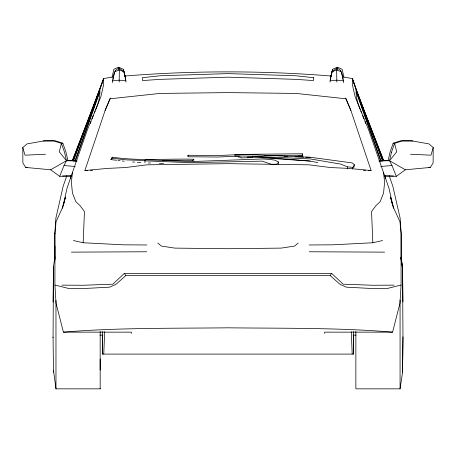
<?xml version="1.0" encoding="UTF-8"?>
<svg xmlns="http://www.w3.org/2000/svg" width="456" height="456" viewBox="0 0 456 456"><rect width="100%" height="100%" fill="white"/><g stroke="black" fill="none" stroke-linecap="round" stroke-linejoin="round"><path stroke-width="0.68" d="M54.931 258.398L54.931 246.04M54.931 233.837L56.054 221.747L61.993 208.728L65.533 196.992L63.509 205.029M100.166 370.09L100.166 359.054M53.489 370.432L55.968 388.843L100.166 388.843L100.166 388.501M103.649 79.361L103.649 78.574L113.664 76.785M119.153 82.029L119.369 69.774L124.157 71.934L125.776 79.418M324.615 333.342L324.615 332.15L392.587 332.15L399.969 303.251L401.069 285.046L401.069 233.113L399.946 221.747L394.007 208.728L390.467 196.992L392.491 205.029M379.415 160.894L388.107 160.523L390.04 152.15L393.169 143.19L400.807 140.767L411.449 140.796L428.959 143.896L433.2 147.516L433.126 162.946L430.31 167.437L405.344 169.78L396.292 176.341L384.516 175.993M353.4 335.183L353.542 354.095L102.418 354.095L102.566 335.183M102.418 354.095L102.634 331.444M54.937 256.956L53.489 266.498L53.061 337.697M355.868 331.432L355.868 388.843L400.066 388.843L402.54 372.484L402.973 337.788L402.54 266.76L401.098 257.264M53.061 302.168L53.489 266.498M402.973 336.813L402.54 372.484M118.754 70.224L118.839 67.933L122.419 70.543L122.59 71.113M103.769 354.095L104.669 331.654M146.809 244.969L123.354 244.821L83.157 242.757L84.451 211.567L80.062 205.645L75.81 201.62L72.43 193.019L71.398 182.178L72.475 172.357L87.358 129.914L100.873 96.746L103.649 84.525L103.649 78.574L73.427 160.917M115.186 71.734L115.254 70.532L118.839 67.933L119.01 68.508M401.069 260.444L401.195 258.375M278.405 164.416L278.582 162.04L275.002 160.204L270.123 159.423L262.485 158.967L190.864 161.584L145.612 159.771L144.848 160.848L144.991 162.872M329.956 82.063L331.843 71.934L330.224 79.418M112.222 82.673L114.479 72.008L119.369 69.774M343.949 77.474L342.182 69.323L337.394 67.157L332.601 69.318L330.988 76.084M347.25 168.589L347.546 166.879L340.632 164.075L310.097 158.91L252.208 156.22L234.88 155.884L235 154.555L251.986 154.738L310.656 157.303L352.288 162.934L354.346 164.776L353.856 167.626M352.625 169.039L352.921 167.329L354.346 164.776M385.132 178.347L385.616 175.891M112.957 79.418L113.253 78.056M113.544 76.694L114.576 71.934M112.051 77.474L113.818 69.323L118.606 67.157L123.399 69.318L124.87 76.112M331.13 76.112L332.601 69.318M62.603 208.295L66.998 188.311L72.475 172.357M433.2 147.516L431.017 155.182L410.508 154.259M336.99 68.508L337.161 67.933L340.746 70.532L340.814 71.734M333.41 71.113L333.581 70.543L337.161 67.933L337.246 70.224M340.581 71.102L340.746 70.532M87.689 170.424L84.884 170.538L105.102 110.489L110.204 98.051M100.234 88.629L103.649 78.574L72.498 160.706M342.336 76.785L352.351 78.574L356.313 89.553L356.005 90.453L381.136 161.179M66.821 175.754L63.162 186.213L55.877 218.145L54.805 233.865L54.805 259.823M75.246 161.213L99.932 91.565C99.858 97.806 98.182 103.951 95.709 109.651M74.864 161.179L99.995 90.453L99.687 89.553M90.334 123.508L91.057 121.513M73.222 161.002L99.847 89.302M72.259 160.66L97.892 94.99M98.41 93.662L99.967 89.684M92.078 118.873L93.377 115.579M94.415 112.945L95.19 110.968M76.585 160.894L67.893 160.523L65.96 152.15L62.831 143.19L55.193 140.767L44.551 140.796L27.041 143.896L22.8 147.516L22.874 162.946L25.69 167.437L50.656 169.78L59.707 176.341L64 165.551L66.479 160.729L64.547 152.35L61.412 143.389L53.779 140.967L43.138 140.995M105.102 110.489L110.204 98.764L159.845 93.434L228 92.608L296.155 93.434L345.796 98.764L350.898 110.489L371.116 170.538L368.311 170.424M116.554 160.284L110.922 159.589L112.427 157.183C139.319 161.236 166.548 158.483 193.606 159.247L194.074 160.079M112.427 157.183L110.922 159.589M54.931 233.113L54.931 285.046L69.266 288.62L83.459 288.545L109.719 287.166L116.023 284.282L125.805 275.601L330.195 275.601L331.586 273.349L343.18 284.179L372.541 285.251L394.007 285.148M162.364 160.307L192.808 160.318L193.606 159.247M187.541 156.077L188.157 155.268L217.723 155.536L245.51 154.356L302.248 153.775L302.795 155.502M278.582 162.04L276.735 164.194L271.354 164.291L262.171 161.133L190.255 162.678L144.848 160.848M331.586 273.349L124.414 273.349L112.82 284.179L83.459 285.251L61.993 285.148M298.195 243.094L294.587 246.08L281.107 248.115L228 248.714L174.893 248.115L161.413 246.08L157.804 243.094M124.157 71.934L126.044 82.063M50.656 169.78L66.479 160.729L67.893 160.523M331.843 71.934L336.631 69.774L341.521 72.008L343.778 82.673M401.069 285.046L386.734 288.62L372.541 288.545L346.281 287.166L339.976 284.282L330.195 275.601M309.191 244.969L332.646 244.821L372.843 242.757L382.578 240.54M62.831 143.19L61.412 143.389L59.28 151.814L66.479 160.729L77.098 160.945M25.69 167.437L27.103 167.232M112.427 80.826L119.153 80.153L125.913 80.832M330.087 80.832L336.847 80.153L343.573 80.826M84.884 170.538L107.325 168.406L125.588 167.534L146.809 164.838L228 163.664L309.191 164.838L330.412 167.534L348.675 168.406L371.116 170.538M380.76 166.48L392 165.551L396.292 176.341M54.931 285.046L56.031 303.251L63.412 332.15C118.144 327.59 173.137 328.451 228 327.818C282.862 328.451 337.856 327.59 392.587 332.15M124.955 76.009C193.521 70.498 262.479 70.498 331.045 76.009M45.492 154.259L24.983 155.182L22.8 147.516M239.326 156.112L217.791 157.029L188.225 156.761L188.157 155.268M90.493 170.316L92.596 170.23M297.899 156.186L302.812 156.003L302.317 155.268L302.248 153.775M59.707 176.341L71.484 175.993M240.717 157.907L252.692 157.616M140.847 162.359L137.387 162.307M378.902 160.945L389.521 160.729L405.344 169.78M264.07 155.53L302.317 155.268M71.398 252.134L146.809 251.769M145.629 160.483L127.042 159.942L111.629 158.255M384.414 175.953L393.477 175.936M383.502 160.706L355.993 89.302L382.778 161.002M63.412 332.15L131.385 332.15L131.385 333.342M99.927 335.126L102.953 335.126M353.047 335.126L356.073 335.126M238.345 157.092L241.116 157.098M247.357 157.109L252.208 157.115L310.097 161.082L317.781 162.575M62.523 175.936L71.586 175.953M412.862 140.995L402.22 140.967L394.588 143.389L393.169 143.19M309.191 251.769L384.602 252.134M148.411 162.963L150.469 163.014M284.504 156.556L287.331 156.636M295.106 156.858L303.588 157.098M305.708 157.16L310.656 157.303M363.403 170.23L365.507 170.316M159.383 163.271L163.613 163.482M132.599 161.971L134.651 162.114M252.208 156.22L310.097 161.082M347.546 166.879L352.921 167.329M64 165.551L75.24 166.48M117.967 160.455L120.076 160.717M122.191 160.979L124.306 161.236M388.107 160.523L389.521 160.729L392 165.551M428.897 167.232L430.31 167.437M73.422 240.54L83.157 242.757M336.631 69.774L336.847 82.029M124.414 273.349L125.805 275.601M192.808 160.318L193.276 161.15M345.796 98.051L350.898 110.489M360.291 109.651C357.817 103.951 356.142 97.806 356.068 91.565L380.754 161.213M360.81 110.968L361.585 112.945M362.623 115.579L363.922 118.873M356.033 89.684L357.589 93.662M358.108 94.99L383.741 160.66M356.313 89.553L382.573 160.917M364.942 121.513L365.666 123.508M393.397 208.295L389.002 188.311L368.642 129.914L355.127 96.746L352.351 84.525L352.351 78.574L356.153 89.302M389.179 175.754L392.838 186.213L400.123 218.145L401.195 233.865L401.195 259.823M352.351 78.574L355.765 88.629M115.254 70.532L115.419 71.102M125.012 76.084L123.399 69.318M341.424 71.934L342.456 76.694M342.747 78.056L343.043 79.418M70.384 175.891L70.868 178.347M401.018 257.429L402.54 268.55L402.973 301.9M401.075 257.64L402.54 268.55L402.54 266.76M383.524 172.357L384.602 182.178L383.57 193.019L380.19 201.62L375.938 205.645L371.549 211.567L372.843 242.757M54.805 258.375L54.931 260.444M351.297 331.654L352.192 354.095M53.061 337.081L53.489 372.221M353.332 331.444L353.542 354.095M400.066 299.997L400.066 388.843M100.166 331.432L100.166 388.843M55.968 300.356L55.968 388.843M313.66 77.697L313.46 80.552L295.779 79.361L228 77.167L160.221 79.361L142.54 80.552L142.34 77.697L160.227 75.753L228 73.604L295.773 75.753L313.66 77.697M391.453 152.35L389.521 160.729L396.72 151.814L394.588 143.389L391.453 152.35"/></g></svg>
